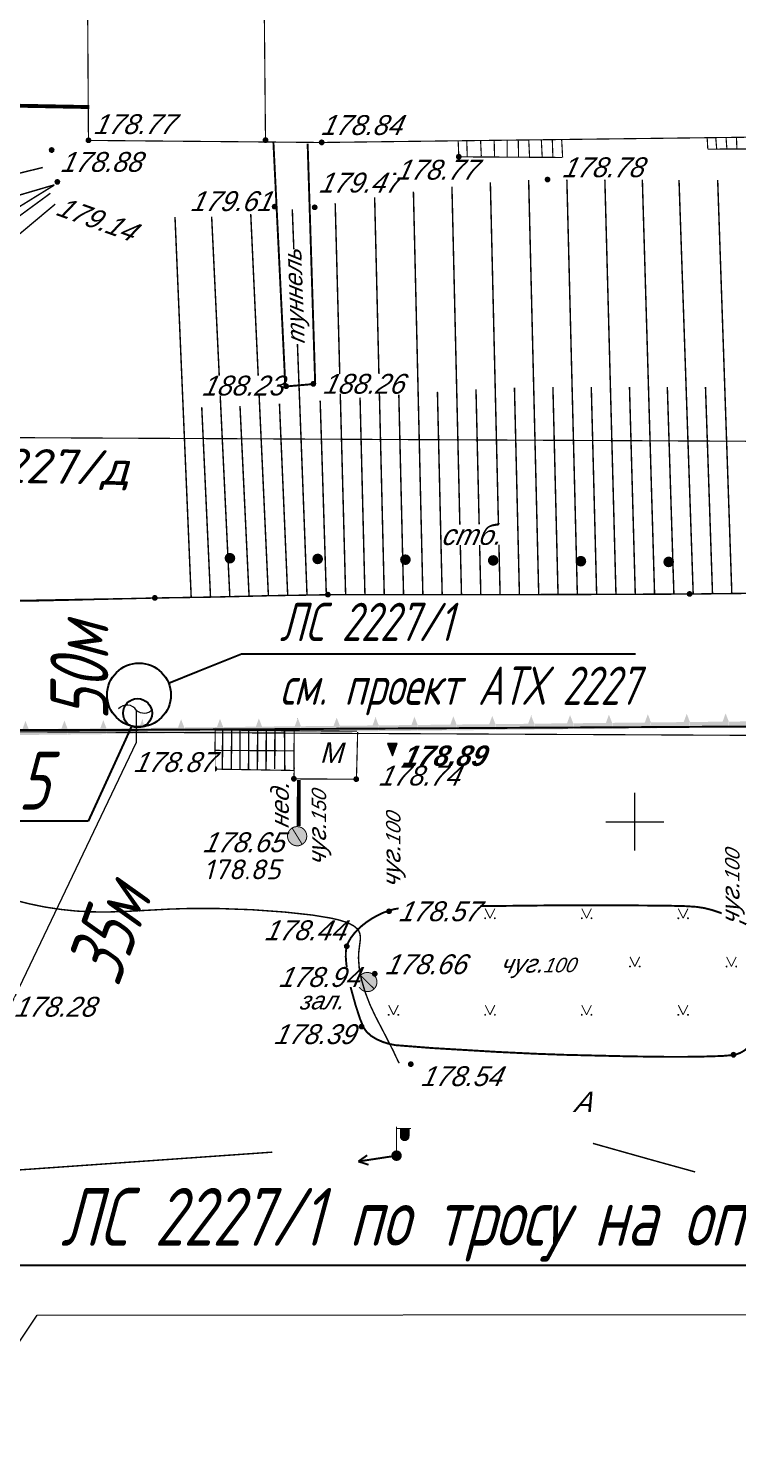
# Model space of a CAD drawing. Header units: millimetres. Extents: x -338 to 6826, y -8218 to 3153.
# Drawn here: x 138.9 to 276.4, y -7735.8 to -7464.2 of the extents above; entities that cross this region are included whole.
import ezdxf
from ezdxf import colors
from ezdxf.entities.mleader import LeaderData, LeaderLine
from ezdxf.math import Vec2, Vec3

# ---------------------------------------------------------------- set-up
doc = ezdxf.new("R2010")
doc.units = ezdxf.units.MM
for name, pattern in [('Cплошная', [0]), ('Cплошная_0.50', [0]), ('Штриховая 1.5-1.5_0.50', [1.5, 0.75, -0.75]), ('Штриховая 1.5-1_0.50', [1.25, 0.75, -0.5]), ('Штриховая 2_0.50', [2, 1, -1])]:
    doc.linetypes.add(name, pattern=pattern)
for name, color, linetype, lineweight in [('КаБель силовой (Вновь)', 1, 'Continuous', 60), ('Линия выноска', 137, 'Continuous', 25), ('Оси', 130, 'Continuous', 13), ('Рамка тонкая', 5, 'Continuous', 25), ('Строительный', 251, 'Continuous', 13), ('Строительный @ 1', 251, 'Continuous', 13)]:
    doc.layers.add(name, color=color, linetype=linetype, lineweight=lineweight)
doc.layers.add('ТЕКСТ', color=2, linetype='Continuous')
doc.styles.add('Simplex', font='simplex.shx', dxfattribs={"width": 0.7, "oblique": 15})
doc.styles.get("Standard").update_dxf_attribs({"font": 'simplex.shx', "oblique": 15})
doc.styles.add('БСАМ курсив малоконтрасный (Бм-431)', font='')
doc.styles.get('БСАМ курсив малоконтрасный (Бм-431)').set_extended_font_data('Bm431', italic=True)
doc.linetypes.add('Канализ', pattern='A,5,-1,["К",БСАМ курсив малоконтрасный (Бм-431),S=2,R=0,X=-1,Y=-1],-1,10,-2,10,-2,5', length=36)
doc.linetypes.add('КОНТУР', pattern='A,0,-0.5,[133,ltypeshp.shx,S=0.05,R=0,X=-0.5,Y=0],-0.5', length=1)

# ---------------------------------------------------------------- blocks, each defined once
blk = doc.blocks.new('2014 - 416 газон')
at = {"color": 7, "linetype": 'Continuous', "lineweight": 0, "const_width": 0.1, "flags": 128}
for points in [[(-0.5, 0.05), (-0.456699, 0.025), (-0.456699, -0.025), (-0.5, -0.05), (-0.543301, -0.025), (-0.543301, 0.025), (-0.5, 0.05)], [(0.5, 0.05), (0.543301, 0.025), (0.543301, -0.025), (0.5, -0.05), (0.456699, -0.025), (0.456699, 0.025), (0.5, 0.05)]]:
    blk.add_lwpolyline(points, close=True, dxfattribs=at)
for points in [[(-0.5, 1), (0, 0)], [(0, 0), (0.5, 1)]]:
    blk.add_lwpolyline(points, dxfattribs=at)
blk = doc.blocks.new('4031 - 114.4 ЛЭП низкого напряжения_MIRROR')
at = {"color": 7, "linetype": 'Continuous', "lineweight": 0, "const_width": 0.2, "flags": 128}
for points in [[(-4, 0), (-3, 0.5)], [(-3, -0.5), (-4, 0)], [(-0.5, 0), (-4, 0)]]:
    blk.add_lwpolyline(points, dxfattribs=at)
blk = doc.blocks.new('26 - 108.1.1 опоры  жб d-1.0')
at = {"true_color": 0xffffff}
blk.add_hatch(color=7, dxfattribs=at).paths.add_polyline_path([(-0.00002, 0.5), (-0.25, 0.43302), (-0.43302, 0.25002), (-0.5, 0.00002), (-0.43302, -0.24998), (-0.25002, -0.433), (-0.00002, -0.5), (0.24998, -0.433), (0.433, -0.25), (0.5, 0), (0.433, 0.25), (0.25, 0.43302)])
at = {"color": 7, "linetype": 'Continuous', "lineweight": 0, "const_width": 0.1, "flags": 128}
for points in [[(0, 0.5), (0.191342, 0.46194), (0.353553, 0.353553), (0.46194, 0.191342), (0.5, 0), (0.46194, -0.191342), (0.353553, -0.353553), (0.191342, -0.46194), (0, -0.5), (-0.191342, -0.46194), (-0.353553, -0.353553), (-0.46194, -0.191342), (-0.5, 0), (-0.46194, 0.191342), (-0.353553, 0.353553), (-0.191342, 0.46194), (0, 0.5)], [(0, 0.05), (0.043301, 0.025), (0.043301, -0.025), (0, -0.05), (-0.043301, -0.025), (-0.043301, 0.025), (0, 0.05)]]:
    blk.add_lwpolyline(points, close=True, dxfattribs=at)
at = {"color": 7, "linetype": 'Continuous', "lineweight": 0, "true_color": 0xffffff, "const_width": 0.02, "flags": 128}
blk.add_lwpolyline([(0, 0.5), (-0.25, 0.433013), (-0.433013, 0.25), (-0.5, 0), (-0.433013, -0.25), (-0.25, -0.433013), (0, -0.5), (0.25, -0.433013), (0.433013, -0.25), (0.5, 0), (0.433013, 0.25), (0.25, 0.433013), (0, 0.5)], close=True, dxfattribs=at)
blk = doc.blocks.new('33 - 110.1.1 фонарь на жб столб')
at = {"true_color": 0xffffff}
for points in [[(1.3, 2.8), (0.4, 2.8), (0.4, 2), (0.46028, 1.775), (0.625, 1.6103), (0.85, 1.55), (1.075, 1.6103), (1.2397, 1.775), (1.3, 2)], [(0, 0.5), (-0.25, 0.43302), (-0.43302, 0.25002), (-0.5, 0.00002), (-0.43302, -0.24998), (-0.25, -0.433), (-0.00002, -0.5), (0.24998, -0.433), (0.433, -0.25), (0.5, 0), (0.433, 0.25), (0.25, 0.43302)]]:
    blk.add_hatch(color=7, dxfattribs=at).paths.add_polyline_path(points)
at = {"color": 7, "linetype": 'Continuous', "lineweight": 0, "const_width": 0.1, "flags": 128}
for points in [[(0, 0.5), (0, 3)], [(0, 2.8), (1.5, 2.8)], [(0.4, 2.8), (0.4, 2)], [(1.3, 2), (1.265746, 1.827792), (1.168198, 1.681802), (1.022208, 1.584254), (0.85, 1.55), (0.677792, 1.584254), (0.531802, 1.681802), (0.434254, 1.827792), (0.4, 2)], [(1.3, 2.8), (1.3, 2)]]:
    blk.add_lwpolyline(points, dxfattribs=at)
at = {"color": 7, "linetype": 'Continuous', "lineweight": 0, "true_color": 0xffffff, "const_width": 0.02, "flags": 128}
for points in [[(1.3, 2.8), (0.4, 2.8), (0.4, 2), (0.460289, 1.775), (0.625, 1.610289), (0.85, 1.55), (1.075, 1.610289), (1.239711, 1.775), (1.3, 2), (1.3, 2.8)], [(0, 0.5), (-0.25, 0.433013), (-0.433013, 0.25), (-0.5, 0), (-0.433013, -0.25), (-0.25, -0.433013), (0, -0.5), (0.25, -0.433013), (0.433013, -0.25), (0.5, 0), (0.433013, 0.25), (0.25, 0.433013), (0, 0.5)]]:
    blk.add_lwpolyline(points, close=True, dxfattribs=at)
at = {"color": 7, "linetype": 'Continuous', "lineweight": 0, "const_width": 0.1, "flags": 128}
for points in [[(0, 0.5), (0.191342, 0.46194), (0.353553, 0.353553), (0.46194, 0.191342), (0.5, 0), (0.46194, -0.191342), (0.353553, -0.353553), (0.191342, -0.46194), (0, -0.5), (-0.191342, -0.46194), (-0.353553, -0.353553), (-0.46194, -0.191342), (-0.5, 0), (-0.46194, 0.191342), (-0.353553, 0.353553), (-0.191342, 0.46194), (0, 0.5)], [(0.086189, -0.05071), (0.096802, 0.025087), (0.05071, 0.086189), (-0.025087, 0.096802), (-0.086189, 0.05071), (-0.096802, -0.025087), (-0.05071, -0.086189), (0.025087, -0.096802), (0.086189, -0.05071)]]:
    blk.add_lwpolyline(points, close=True, dxfattribs=at)
blk = doc.blocks.new('48 - 117.1 колодц.смотр.без раздел.по назначен d-2.0')
at = {"true_color": 0xffffff}
blk.add_hatch(color=7, dxfattribs=at).paths.add_polyline_path([(-0.00002, 1), (-0.3827, 0.92388), (-0.70712, 0.70712), (-0.92388, 0.3827), (-1, 0), (-0.92388, -0.38268), (-0.70712, -0.7071), (-0.3827, -0.92386), (0, -0.99998), (0.38268, -0.92386), (0.7071, -0.7071), (0.92386, -0.38268), (0.99998, 0.00002), (0.92386, 0.3827), (0.7071, 0.70712), (0.38268, 0.92388)])
at = {"color": 7, "linetype": 'Continuous', "lineweight": 0, "const_width": 0.1, "flags": 128}
blk.add_lwpolyline([(0, 1), (0.269797, 0.962917), (0.519584, 0.854419), (0.730836, 0.682553), (0.887885, 0.460065), (0.979084, 0.203456), (0.997669, -0.068242), (0.942261, -0.33488), (0.81697, -0.57668), (0.631088, -0.775711), (0.398401, -0.917211), (0.136167, -0.990686), (-0.136167, -0.990686), (-0.398401, -0.917211), (-0.631088, -0.775711), (-0.81697, -0.57668), (-0.942261, -0.33488), (-0.997669, -0.068242), (-0.979084, 0.203456), (-0.887885, 0.460065), (-0.730836, 0.682553), (-0.519584, 0.854419), (-0.269797, 0.962917), (0, 1)], close=True, dxfattribs=at)
at = {"color": 7, "linetype": 'Continuous', "lineweight": 0, "true_color": 0xffffff, "const_width": 0.02, "flags": 128}
blk.add_lwpolyline([(0, 1), (-0.382683, 0.92388), (-0.707107, 0.707107), (-0.92388, 0.382683), (-1, 0), (-0.92388, -0.382683), (-0.707107, -0.707107), (-0.382683, -0.92388), (0, -1), (0.382683, -0.92388), (0.707107, -0.707107), (0.92388, -0.382683), (1, 0), (0.92388, 0.382683), (0.707107, 0.707107), (0.382683, 0.92388), (0, 1)], close=True, dxfattribs=at)
at = {"color": 7, "linetype": 'Continuous', "lineweight": 0, "const_width": 0.1, "flags": 128}
blk.add_lwpolyline([(-0.71, 0.71), (0.71, -0.71)], dxfattribs=at)
blk = doc.blocks.new('118 - 330 отм высот')
blk.add_hatch(color=7).paths.add_polyline_path([(0.098, 0.12), (0.002, 0.155), (-0.095, 0.121), (-0.146, 0.032), (-0.129, -0.069), (-0.05, -0.135), (0.052, -0.136), (0.131, -0.07), (0.149, 0.031)])
at = {"color": 7, "linetype": 'Continuous', "lineweight": 0, "const_width": 0.01, "flags": 128}
blk.add_lwpolyline([(0.098, 0.12), (0.002, 0.155), (-0.095, 0.121), (-0.146, 0.032), (-0.129, -0.069), (-0.05, -0.135), (0.052, -0.136), (0.131, -0.07), (0.149, 0.031), (0.098, 0.12)], close=True, dxfattribs=at)
blk = doc.blocks.new('Крест')
at = {"color": 0, "linetype": 'Continuous', "lineweight": 0, "flags": 128}
for points in [[(0, -1), (0, 1)], [(-1, 0), (1, 0)]]:
    blk.add_lwpolyline(points, dxfattribs=at)
blk = doc.blocks.new('Отметка рельса')
at = {"linetype": 'Continuous', "lineweight": -2}
blk.add_hatch(color=0, dxfattribs=at).paths.add_polyline_path([(-0.65, 0.251), (-0.65, -0.249), (0, 0.001)])
at = {"color": 0, "linetype": 'Continuous', "lineweight": -2, "flags": 128}
blk.add_lwpolyline([(-0.65, 0.251), (-0.65, -0.249), (0, 0.001), (-0.65, 0.251)], dxfattribs=at)
blk = doc.blocks.new('_DotBlank')
at = {"color": 0, "linetype": 'ByBlock', "lineweight": -2}
blk.add_line((-0.5, 0), (-1, 0), dxfattribs=at)
blk.add_circle((0, 0), 0.5, dxfattribs=at)
blk = doc.blocks.new('_Oblique')
at = {"color": 0, "linetype": 'ByBlock', "lineweight": -2}
blk.add_line((-0.5, -0.5), (0.5, 0.5), dxfattribs=at)

msp = doc.modelspace()

# ---------------------------------------------------------------- hatches: boundary and pattern name
at = {"layer": 'Строительный', "lineweight": 20}
for points in [[(133.92, -7600.09), (133.93, -7600.65), (133.36, -7600.65), (133.38, -7603.06), (134.5, -7603.05), (134.49, -7601.2), (139.01, -7601.15), (138.99, -7600.07), (139.03, -7600.07), (139.05, -7600.07), (139.03, -7600.02), (138.96, -7599.86), (138.71, -7599.29), (139.03, -7600.02), (138.45, -7598.53), (138.42, -7598.43), (138.38, -7598.53), (137.9, -7599.84), (137.84, -7600.03), (137.83, -7600.04)], [(146.53, -7599.99), (146.56, -7599.99), (146.58, -7599.99), (146.56, -7599.94), (146.53, -7599.95), (146.56, -7599.94), (145.99, -7598.45), (145.95, -7598.35), (145.91, -7598.45), (145.95, -7598.46), (145.91, -7598.45), (145.44, -7599.76), (145.37, -7599.95), (145.37, -7599.96), (139.05, -7600.03), (139.06, -7601.15), (146.54, -7601.07)], [(154.06, -7599.91), (154.1, -7599.91), (154.12, -7599.91), (154.1, -7599.86), (153.52, -7598.37), (153.48, -7598.27), (153.45, -7598.37), (152.97, -7599.68), (152.9, -7599.87), (152.9, -7599.88), (146.58, -7599.95), (146.59, -7601.07), (154.07, -7600.99)], [(161.59, -7599.82), (161.63, -7599.82), (161.65, -7599.82), (161.63, -7599.77), (161.05, -7598.28), (161.02, -7598.3), (160.98, -7598.28), (160.51, -7599.6), (160.44, -7599.79), (160.47, -7599.8), (160.44, -7599.79), (160.43, -7599.8), (154.11, -7599.87), (154.13, -7600.99), (161.61, -7600.91)], [(160.98, -7598.28), (161.02, -7598.3), (161.05, -7598.28), (161.02, -7598.19)], [(169.13, -7599.74), (169.16, -7599.74), (169.18, -7599.74), (169.16, -7599.69), (169.13, -7599.71), (169.16, -7599.69), (168.59, -7598.2), (168.55, -7598.11), (168.52, -7598.2), (168.04, -7599.52), (167.97, -7599.71), (167.97, -7599.72), (161.65, -7599.79), (161.66, -7600.91), (169.14, -7600.83)], [(176.66, -7599.66), (176.7, -7599.66), (176.72, -7599.66), (176.7, -7599.61), (176.62, -7599.45), (176.37, -7598.88), (176.7, -7599.61), (176.12, -7598.12), (176.08, -7598.13), (176.05, -7598.12), (175.57, -7599.44), (175.5, -7599.62), (175.5, -7599.64), (169.18, -7599.71), (169.19, -7600.83), (176.67, -7600.75)], [(176.05, -7598.12), (176.08, -7598.13), (176.12, -7598.12), (176.08, -7598.03)], [(184.2, -7599.58), (184.23, -7599.58), (184.25, -7599.58), (184.23, -7599.53), (184.19, -7599.54), (184.23, -7599.53), (183.65, -7598.04), (183.62, -7597.95), (183.58, -7598.04), (183.11, -7599.35), (183.04, -7599.54), (183.07, -7599.56), (183.04, -7599.54), (183.03, -7599.56), (176.72, -7599.62), (176.73, -7600.75), (184.21, -7600.66)], [(191.73, -7599.5), (191.76, -7599.5), (191.78, -7599.5), (191.76, -7599.45), (191.73, -7599.46), (191.76, -7599.45), (191.19, -7597.96), (191.15, -7597.97), (191.12, -7597.96), (190.64, -7599.27), (190.57, -7599.46), (190.57, -7599.47), (184.25, -7599.54), (184.26, -7600.66), (191.74, -7600.58)], [(191.12, -7597.96), (191.15, -7597.97), (191.19, -7597.96), (191.15, -7597.87)], [(199.26, -7599.42), (199.3, -7599.42), (199.32, -7599.42), (199.3, -7599.37), (199.26, -7599.38), (199.3, -7599.37), (198.72, -7597.88), (198.68, -7597.89), (198.72, -7597.88), (198.68, -7597.78), (198.65, -7597.88), (198.17, -7599.19), (198.1, -7599.38), (198.14, -7599.39), (198.1, -7599.38), (198.1, -7599.39), (191.78, -7599.46), (191.79, -7600.58), (199.27, -7600.5)], [(206.8, -7599.34), (206.83, -7599.34), (206.85, -7599.34), (206.83, -7599.29), (206.25, -7597.8), (206.22, -7597.81), (206.18, -7597.8), (205.71, -7599.11), (205.64, -7599.3), (205.67, -7599.31), (205.64, -7599.3), (205.63, -7599.31), (199.32, -7599.38), (199.33, -7600.5), (206.81, -7600.42)], [(206.18, -7597.8), (206.22, -7597.81), (206.25, -7597.8), (206.22, -7597.7)], [(214.33, -7599.25), (214.36, -7599.25), (214.38, -7599.25), (214.36, -7599.2), (214.33, -7599.22), (214.36, -7599.2), (214.29, -7599.04), (214.04, -7598.47), (214.36, -7599.2), (213.79, -7597.71), (213.75, -7597.62), (213.72, -7597.71), (213.24, -7599.03), (213.17, -7599.22), (213.21, -7599.23), (213.17, -7599.22), (213.17, -7599.23), (206.85, -7599.3), (206.86, -7600.42), (214.34, -7600.34)], [(221.86, -7599.17), (221.9, -7599.17), (221.92, -7599.17), (221.9, -7599.12), (221.83, -7598.96), (221.57, -7598.39), (221.9, -7599.12), (221.32, -7597.63), (221.29, -7597.65), (221.25, -7597.63), (220.77, -7598.95), (220.71, -7599.14), (220.7, -7599.15), (214.38, -7599.22), (214.4, -7600.34), (221.87, -7600.26)], [(221.25, -7597.63), (221.29, -7597.65), (221.32, -7597.63), (221.28, -7597.54)], [(229.4, -7599.09), (229.43, -7599.09), (229.45, -7599.09), (229.43, -7599.04), (229.4, -7599.05), (229.43, -7599.04), (228.85, -7597.55), (228.82, -7597.46), (228.78, -7597.55), (228.82, -7597.56), (228.78, -7597.55), (228.31, -7598.87), (228.24, -7599.05), (228.27, -7599.07), (228.24, -7599.05), (228.23, -7599.07), (221.92, -7599.14), (221.93, -7600.26), (229.41, -7600.18)], [(236.93, -7599.01), (236.97, -7599.01), (236.98, -7599.01), (236.96, -7598.96), (236.93, -7598.97), (236.96, -7598.96), (236.39, -7597.47), (236.35, -7597.48), (236.32, -7597.47), (235.84, -7598.79), (235.77, -7598.97), (235.77, -7598.99), (229.45, -7599.05), (229.46, -7600.18), (236.94, -7600.1)], [(236.32, -7597.47), (236.35, -7597.48), (236.39, -7597.47), (236.35, -7597.38)], [(244.46, -7598.93), (244.5, -7598.93), (244.52, -7598.93), (244.5, -7598.88), (244.46, -7598.89), (244.5, -7598.88), (243.92, -7597.39), (243.89, -7597.4), (243.92, -7597.39), (243.88, -7597.3), (243.85, -7597.39), (243.37, -7598.7), (243.31, -7598.89), (243.34, -7598.9), (243.31, -7598.89), (243.3, -7598.9), (236.98, -7598.97), (237, -7600.09), (244.48, -7600.01)], [(252, -7598.85), (252.03, -7598.85), (252.05, -7598.85), (252.03, -7598.8), (251.45, -7597.31), (251.42, -7597.21), (251.38, -7597.31), (250.91, -7598.62), (250.84, -7598.81), (250.83, -7598.82), (244.52, -7598.89), (244.53, -7600.01), (252.01, -7599.93)], [(259.53, -7598.77), (259.57, -7598.77), (259.58, -7598.77), (259.57, -7598.72), (259.53, -7598.73), (259.57, -7598.72), (259.49, -7598.55), (259.24, -7597.98), (259.57, -7598.72), (258.99, -7597.23), (258.95, -7597.13), (258.92, -7597.23), (258.95, -7597.24), (258.92, -7597.23), (258.44, -7598.54), (258.37, -7598.73), (258.41, -7598.74), (258.37, -7598.73), (258.37, -7598.74), (252.05, -7598.81), (252.06, -7599.93), (259.54, -7599.85)], [(267.06, -7598.69), (267.1, -7598.68), (267.12, -7598.68), (267.1, -7598.63), (266.52, -7597.14), (266.49, -7597.05), (266.45, -7597.15), (265.97, -7598.46), (265.91, -7598.65), (265.9, -7598.66), (259.58, -7598.73), (259.6, -7599.85), (267.08, -7599.77)], [(274.6, -7598.6), (274.63, -7598.6), (274.65, -7598.6), (274.63, -7598.55), (274.6, -7598.57), (274.63, -7598.55), (274.05, -7597.06), (274.02, -7597.08), (274.05, -7597.06), (274.02, -7596.97), (273.98, -7597.06), (273.51, -7598.38), (273.44, -7598.57), (273.48, -7598.58), (273.44, -7598.57), (273.44, -7598.58), (267.12, -7598.65), (267.13, -7599.77), (274.61, -7599.69)], [(282.13, -7598.52), (282.17, -7598.52), (282.19, -7598.52), (282.17, -7598.47), (281.59, -7596.98), (281.55, -7596.89), (281.52, -7596.98), (281.04, -7598.3), (280.97, -7598.48), (280.97, -7598.5), (274.65, -7598.57), (274.66, -7599.69), (282.14, -7599.61)]]:
    msp.add_hatch(color=7, dxfattribs=at).paths.add_polyline_path(points)

# ---------------------------------------------------------------- linework, layer by layer
at = {"layer": 'КаБель силовой (Вновь)', "lineweight": 20}
msp.add_line((159.85, -7596.32), (159.83, -7602.62), dxfattribs=at)
at = {"layer": 'Оси'}
for centre, radius, start, end in [((158.06, -7597.51), 2.14, 31.6158, 139.4239), ((161.35, -7594.71), 2.21, 228.1222, 317.9988)]:
    msp.add_arc(centre, radius, start, end, dxfattribs=at)
at = {"layer": 'Рамка тонкая', "lineweight": 20}
for p, q in [((140.65, -7713.53), (349.78, -7713.34)), ((134.25, -7723.21), (140.7, -7713.53))]:
    msp.add_line(p, q, dxfattribs=at)
at = {"layer": 'Строительный', "color": 7, "linetype": 'Cплошная_0.50', "lineweight": 20, "flags": 128}
for points, const_width in [([(55.46, -7449.39), (55.47, -7449.56), (55.52, -7450.22), (56.79, -7466.61), (57.6, -7475.82), (58.4, -7483.65), (59.38, -7491.66), (60.4, -7498.17), (61.69, -7505.07), (62.89, -7510.83), (64.49, -7517.45), (65.32, -7520.48), (66.19, -7523.33), (67.25, -7526.48), (68.37, -7529.44), (69.54, -7532.21), (70.77, -7534.8), (72.15, -7537.39), (73.73, -7540.08), (75.51, -7542.87), (77.47, -7545.71), (79.38, -7548.32), (81.39, -7550.91), (83.47, -7553.45), (85.59, -7555.89), (87.62, -7558.1), (89.61, -7560.13), (91.51, -7561.94), (93.29, -7563.5), (95.03, -7564.87), (96.89, -7566.18), (98.85, -7567.43), (100.92, -7568.61), (103, -7569.68), (105.14, -7570.67), (107.35, -7571.57), (109.59, -7572.38), (111.84, -7573.1), (114.09, -7573.71), (116.35, -7574.22), (118.58, -7574.63), (120.9, -7574.9), (123.85, -7575.11), (127.43, -7575.23), (131.7, -7575.28), (129.56, -7575.25), (157.74, -7574.76), (152.02, -7574.9), (163.46, -7574.63), (174.63, -7574.45), (180.1, -7574.32), (185.81, -7574.18), (196.98, -7574), (215.96, -7573.97), (220.56, -7573.97), (243.04, -7573.96), (267.03, -7573.86), (272.16, -7573.8), (285.72, -7573.65), (304.42, -7573.31), (314.11, -7573.01), (323.1, -7572.64), (344.7, -7571.53), (357.11, -7570.77), (367.57, -7570.03), (377.68, -7569.13), (381.6, -7568.69), (384.75, -7568.25), (390.82, -7567.16), (396.91, -7565.77), (402.98, -7564.09), (408.86, -7562.16), (411.77, -7561.09), (414.59, -7559.96), (417.31, -7558.78), (419.92, -7557.56), (422.56, -7556.23), (425.23, -7554.79), (427.92, -7553.26), (430.59, -7551.64), (433.28, -7549.91), (435.88, -7548.15), (438.36, -7546.36), (440.69, -7544.57), (443, -7542.67), (445.1, -7540.81), (446.96, -7538.99), (448.58, -7537.24), (450.01, -7535.48), (451.38, -7533.55), (452.69, -7531.45), (453.94, -7529.17), (454.95, -7527.11), (455.94, -7524.9), (456.91, -7522.52), (457.88, -7519.94), (459.29, -7515.77), (460.96, -7510.42), (462.43, -7505.11), (464.02, -7498.52), (465.59, -7491.19), (467.06, -7483.54), (468.41, -7475.69), (469.46, -7468.47), (470.36, -7460.49), (471.39, -7449.32), (473.27, -7425.45), (474.09, -7414.27), (474.78, -7404.89), (475.29, -7398.71), (476.14, -7389.67), (476.38, -7387.05), (477.32, -7376.68), (477.86, -7369.19), (478.07, -7364.98), (478.14, -7361.44), (478.07, -7358.52), (477.87, -7356.2), (477.5, -7354.03), (476.96, -7351.81), (476.25, -7349.54), (475.38, -7347.25), (474.43, -7345.11), (473.35, -7342.97), (472.15, -7340.84), (470.83, -7338.73), (469.5, -7336.79), (468.08, -7334.89), (466.59, -7333.07), (465.05, -7331.34), (463.51, -7329.79), (461.81, -7328.25), (459.93, -7326.73), (457.88, -7325.22), (455.94, -7323.91), (453.86, -7322.6), (451.64, -7321.31), (449.3, -7320.03), (445, -7317.88), (440.29, -7315.75), (434.62, -7313.4), (428.51, -7311.05), (420.62, -7308.27), (413.15, -7305.91), (408.86, -7304.7), (404.82, -7303.68), (401.04, -7302.86), (397.53, -7302.23), (393.89, -7301.73), (389.68, -7301.28), (384.89, -7300.89), (379.47, -7300.55), (369.63, -7300.1), (357.31, -7299.73), (346.85, -7299.49), (335.15, -7299.21), (323.83, -7298.96), (309.86, -7298.74), (279.54, -7298.43), (250.11, -7298.31), (221.29, -7298.34), (192.48, -7298.55), (179.36, -7298.76), (169.05, -7299.02), (162.18, -7299.24), (149.09, -7299.68), (138.17, -7300.17), (129.15, -7300.77), (124.23, -7301.21), (119.79, -7301.7), (115.83, -7302.26), (112.31, -7302.87), (110.63, -7303.2), (103.03, -7304.74), (97.41, -7306.01), (93.24, -7307.1), (89.46, -7308.23), (86.01, -7309.43), (82.85, -7310.71), (79.34, -7312.39), (77.73, -7313.29), (76.21, -7314.22), (74.78, -7315.19), (73.45, -7316.2), (72.2, -7317.25), (71.03, -7318.34), (68.69, -7320.88), (66.36, -7323.84), (64.06, -7327.2), (61.82, -7330.9), (59.75, -7334.77), (57.81, -7338.83), (56.03, -7343.04), (54.44, -7347.31), (53.02, -7351.73), (51.86, -7356.08), (50.97, -7360.3), (50.36, -7364.33), (50.18, -7366.33), (50.05, -7368.67), (49.98, -7374.39), (50.15, -7381.5), (50.56, -7390.04), (51.59, -7404.99), (53.18, -7423.85), (54.12, -7434.24), (55.45, -7449.32)], 0.281), ([(184.9, -7485.97), (184.24, -7415.02)], 0.224), ([(270.57, -7487.7), (270.44, -7485.41)], 0.224), ([(286.6, -7485.23), (286.82, -7487.61), (270.52, -7487.7)], 0.224), ([(272.1, -7485.38), (272.29, -7487.68)], 0.224), ([(274.1, -7485.43), (274.26, -7487.6)], 0.224), ([(276.12, -7485.42), (276.2, -7487.64)], 0.224), ([(222.34, -7489.19), (222.22, -7486.11)], 0.224), ([(223.88, -7486.08), (223.98, -7489.21)], 0.224), ([(226.56, -7486.05), (226.7, -7489.06)], 0.224), ([(229.19, -7486), (229.26, -7489.06)], 0.224), ([(231.7, -7485.99), (231.71, -7489.28)], 0.224), ([(233.85, -7485.89), (233.92, -7489.2)], 0.224), ([(235.88, -7485.82), (236.05, -7489.22)], 0.224), ([(238.32, -7485.8), (238.49, -7489.19)], 0.224), ([(240.45, -7485.81), (240.56, -7489.19)], 0.224), ([(242.45, -7489.28), (242.26, -7485.76)], 0.224), ([(222.33, -7489.19), (242.53, -7489.31)], 0.224), ([(330.63, -7572.27), (323.1, -7572.64), (314.11, -7573.01), (304.42, -7573.31), (285.72, -7573.65), (272.16, -7573.8), (267.03, -7573.86), (243.04, -7573.96), (220.56, -7573.97), (215.96, -7573.97), (196.98, -7574), (185.81, -7574.18), (180.1, -7574.32), (174.63, -7574.45), (163.46, -7574.63), (152.02, -7574.9), (148.84, -7574.99), (139.08, -7575.21), (131.7, -7575.28), (131.29, -7575.27)], 0.281), ([(202.65, -7600.43), (175.17, -7600.2), (175.05, -7607.77)], 0.224), ([(176.61, -7600.17), (176.54, -7607.74)], 0.28), ([(178.37, -7600.18), (178.26, -7607.82)], 0.28), ([(179.98, -7600.21), (179.94, -7607.81)], 0.28), ([(181.66, -7600.24), (181.61, -7607.88)], 0.28), ([(183.38, -7600.2), (183.33, -7607.87)], 0.28), ([(185.05, -7600.26), (185.01, -7607.9)], 0.28), ([(186.73, -7600.29), (186.68, -7607.76)], 0.28), ([(188.58, -7600.29), (188.64, -7607.86)], 0.28), ([(190.45, -7600.45), (190.4, -7608.08)], 0.224), ([(202.52, -7609.48), (202.75, -7600.59)], 0.224), ([(190.39, -7604.23), (175.06, -7604.14)], 0.224), ([(190.39, -7609.66), (190.48, -7607.42)], 0.224), ([(174.9, -7607.77), (190.34, -7608.03)], 0.224), ([(202.47, -7609.73), (190.39, -7609.66)], 0.224)]:
    msp.add_lwpolyline(points, dxfattribs=dict(at, const_width=const_width))
at = {"layer": 'Строительный', "color": 7, "linetype": 'Cплошная_0.50', "lineweight": 20, "const_width": 0.224, "flags": 128}
msp.add_lwpolyline([(150.61, -7486.01), (195.78, -7486.41), (316.14, -7484.92), (380.46, -7483.71), (380.63, -7460.37), (379.56, -7414.31), (349.85, -7414.4), (150.17, -7415.29), (150.61, -7486.01)], close=True, dxfattribs=at)
at = {"layer": 'Строительный', "color": 7, "linetype": 'Штриховая 2_0.50', "lineweight": 20, "ltscale": 2, "const_width": 0.374, "flags": 128}
for points in [[(194.01, -7533.21), (188.75, -7533.67), (186.43, -7486.3)], [(194.52, -7533.02), (193.06, -7486.63)]]:
    msp.add_lwpolyline(points, dxfattribs=at)
at = {"layer": 'Строительный', "color": 7, "linetype": 'Cплошная', "lineweight": 20, "const_width": 0.281, "flags": 128}
for points in [[(62.84, -7510.59), (141.77, -7491.25)], [(237.82, -7573.97), (235.87, -7493.67)], [(245.3, -7573.96), (243.27, -7493.6)], [(252.78, -7573.94), (250.63, -7493.61)], [(260.26, -7573.91), (257.89, -7493.64)], [(267.74, -7573.85), (264.99, -7493.67)], [(275.22, -7573.77), (272.48, -7493.7)], [(64.6, -7517.86), (143.99, -7494.62)], [(72.87, -7538.65), (144, -7494.66)], [(76.92, -7544.93), (143.24, -7496.24)], [(215.38, -7573.97), (213.55, -7495.94)], [(222.86, -7573.97), (221.01, -7494.94)], [(230.34, -7573.97), (228.45, -7494.14)], [(81.4, -7550.92), (144.18, -7498.34)], [(200.42, -7573.98), (198.4, -7498.2)], [(207.9, -7573.97), (206.04, -7497.06)], [(170.51, -7574.53), (167.37, -7500.83)], [(177.99, -7574.37), (174.47, -7500.78)], [(185.46, -7574.19), (182.04, -7500.26)], [(192.94, -7574.04), (190.09, -7499.36)], [(226.6, -7573.97), (225.67, -7534.24)], [(234.08, -7573.97), (233.12, -7533.91)], [(241.56, -7573.97), (240.57, -7533.78)], [(249.04, -7573.95), (248, -7533.78)], [(256.52, -7573.93), (255.4, -7533.78)], [(264, -7573.88), (262.73, -7533.77)], [(271.48, -7573.81), (270.12, -7533.75)], [(189.2, -7574.11), (187.6, -7536.98)], [(196.68, -7574), (195.49, -7536.4)], [(204.16, -7573.97), (203.21, -7535.8)], [(211.64, -7573.97), (210.72, -7535.23)], [(219.12, -7573.97), (218.2, -7534.7)], [(174.25, -7574.46), (172.55, -7537.67)], [(181.72, -7574.28), (179.96, -7537.43)]]:
    msp.add_lwpolyline(points, dxfattribs=at)
at = {"layer": 'Строительный', "color": 7, "linetype": 'КОНТУР', "lineweight": 20, "ltscale": 2, "const_width": 0.374, "flags": 128}
msp.add_lwpolyline([(330.58, -7599.24), (293.61, -7599.44), (213.45, -7599.88), (156.02, -7600.19), (134.94, -7600.18)], dxfattribs=at)
at = {"layer": 'Строительный', "linetype": 'Канализ', "lineweight": 20, "const_width": 0.748, "flags": 128}
msp.add_lwpolyline([(191.33, -7618.77), (191.35, -7609.89)], dxfattribs=at)
at = {"layer": 'Строительный', "color": 7, "linetype": 'КОНТУР', "lineweight": 20, "ltscale": 2, "const_width": 0.374, "flags": 128}
msp.add_lwpolyline([(203.87, -7657.76), (203.19, -7656.07), (202.37, -7653.57), (201.45, -7650.24), (200.8, -7647.22), (200.56, -7645.57), (200.45, -7644.15), (200.47, -7642.99), (200.63, -7642.1), (200.95, -7641.29), (201.43, -7640.45), (202.06, -7639.62), (202.82, -7638.79), (203.65, -7638.04), (204.57, -7637.33), (205.56, -7636.68), (206.6, -7636.1), (207.68, -7635.59), (208.76, -7635.19), (209.8, -7634.9), (210.8, -7634.73), (215.79, -7634.52), (226.2, -7634.31), (239.23, -7634.17), (251.71, -7634.13), (262.8, -7634.22), (266.33, -7634.31), (268.42, -7634.45), (269.88, -7634.68), (271.47, -7635.08), (273.18, -7635.65), (274.98, -7636.37), (278.16, -7637.91), (281.21, -7639.71), (283.54, -7641.38), (284.39, -7642.12), (284.97, -7642.75), (285.33, -7643.35), (285.56, -7644.06), (285.66, -7644.89), (285.64, -7645.84), (285.34, -7647.62), (284.7, -7649.73), (284.07, -7651.39), (283.22, -7653.4), (282.92, -7654.07), (281.52, -7657.12), (280.35, -7659.23), (279.18, -7660.85), (278.42, -7661.65), (277.64, -7662.28), (276.85, -7662.73), (276.04, -7663.01), (274.94, -7663.19), (273.28, -7663.33), (268.27, -7663.48), (262.63, -7663.49), (255.5, -7663.4), (242.83, -7663.1), (237.09, -7662.89), (230, -7662.55), (217.18, -7661.79), (210.09, -7661.23), (208.87, -7660.99), (207.66, -7660.62), (206.44, -7660.09), (205.4, -7659.46), (204.48, -7658.65), (203.87, -7657.76)], close=True, dxfattribs=at)
at = {"layer": 'Строительный', "color": 34, "linetype": 'Cплошная_0.50', "lineweight": 20, "true_color": 0xa55200, "const_width": 0.281, "elevation": 667.59, "flags": 128}
msp.add_lwpolyline([(248.31, -7680.25), (259.64, -7683.44), (267.35, -7685.57), (268.13, -7685.79)], dxfattribs=at)
at = {"layer": 'Строительный', "color": 7, "linetype": 'Штриховая 1.5-1.5_0.50', "lineweight": 20, "ltscale": 2, "const_width": 0.281, "flags": 128}
msp.add_lwpolyline([(186.2, -7681.95), (-45.99, -7698.26), (-51.12, -7698.5), (-57.2, -7698.99), (-59.81, -7699.31), (-62.2, -7699.68), (-64.75, -7700.21), (-66.99, -7701.55), (-68.68, -7702.7), (-70.52, -7704.08), (-71.6, -7705.77), (-72.44, -7707.15), (-72.52, -7708.45), (-72.58, -7710.02), (-72.58, -7711.56), (-72.38, -7714.17), (-72.24, -7717.53), (-71.89, -7721.13), (-71.72, -7724.56), (-71.04, -7729.01)], dxfattribs=at)

# ---------------------------------------------------------------- block references
at = {"layer": 'Строительный', "color": 7, "lineweight": 20, "zscale": 3.74}
for name, p, xscale, yscale in [('118 - 330 отм высот', (150.61, -7486.01, 668.61), 3.74, 3.74), ('118 - 330 отм высот', (184.9, -7485.97, 668.49), 3.74, 3.74), ('118 - 330 отм высот', (143.47, -7487.89, 669.03), 3.74, 3.74), ('118 - 330 отм высот', (195.78, -7486.41, 668.86), 3.74, 3.74), ('118 - 330 отм высот', (222.33, -7489.19, 668.58), 3.74, 3.74), ('118 - 330 отм высот', (144.58, -7494.06, 669.97), 3.74, 3.74), ('118 - 330 отм высот', (239.52, -7493.6, 668.62), 3.74, 3.74), ('118 - 330 отм высот', (186.66, -7498.86, 671.73), 3.74, 3.74), ('118 - 330 отм высот', (194.42, -7498.99, 671.23), 3.74, 3.74), ('118 - 330 отм высот', (188.9, -7533.64, 703.97), 3.74, 3.74), ('118 - 330 отм высот', (194.16, -7533.17, 704.08), 3.74, 3.74), ('118 - 330 отм высот', (163.46, -7574.63, 723.38), 3.74, 3.74), ('118 - 330 отм высот', (196.98, -7574, 723.36), 3.74, 3.74), ('118 - 330 отм высот', (267.03, -7573.86, 724.06), 3.74, 3.74), ('118 - 330 отм высот', (174.99, -7607.72, 668.99), 3.74, 3.74), ('118 - 330 отм высот', (190.39, -7609.66, 668.56), 3.74, 3.74), ('118 - 330 отм высот', (202.47, -7609.73, 668.49), 3.74, 3.74), ('118 - 330 отм высот', (208.82, -7635.33, 667.84), 3.74, 3.74), ('2014 - 416 газон', (228.39, -7636.65), 1.87, 1.87), ('2014 - 416 газон', (247.09, -7636.65), 1.87, 1.87), ('2014 - 416 газон', (265.79, -7636.65), 1.87, 1.87), ('118 - 330 отм высот', (200.63, -7642.1, 667.37), 3.74, 3.74), ('2014 - 416 газон', (219.04, -7646), 1.87, 1.87), ('2014 - 416 газон', (237.74, -7646), 1.87, 1.87), ('2014 - 416 газон', (256.44, -7646), 1.87, 1.87), ('2014 - 416 газон', (275.14, -7646), 1.87, 1.87), ('118 - 330 отм высот', (206.06, -7647.42, 668.2), 3.74, 3.74), ('2014 - 416 газон', (209.69, -7655.35), 1.87, 1.87), ('2014 - 416 газон', (228.39, -7655.35), 1.87, 1.87), ('2014 - 416 газон', (247.09, -7655.35), 1.87, 1.87), ('2014 - 416 газон', (265.79, -7655.35), 1.87, 1.87), ('118 - 330 отм высот', (203.51, -7657.66, 667.17), 3.74, 3.74), ('118 - 330 отм высот', (213.04, -7664.93, 667.75), 3.74, 3.74), ('118 - 330 отм высот', (275.54, -7663.11, 668.36), 3.74, 3.74)]:
    msp.add_blockref(name, p, dxfattribs=dict(at, xscale=xscale, yscale=yscale))
for name, p, xscale, yscale, rotation in [('26 - 108.1.1 опоры  жб d-1.0', (178.01, -7566.92), 1.870000000000292, 1.870000000000292, 269.5110320000158), ('26 - 108.1.1 опоры  жб d-1.0', (195.01, -7567.06), 1.870000000000292, 1.870000000000292, 269.5110320000158), ('26 - 108.1.1 опоры  жб d-1.0', (212, -7567.21), 1.870000000000292, 1.870000000000292, 269.5110320000158), ('26 - 108.1.1 опоры  жб d-1.0', (229, -7567.35), 1.870000000000292, 1.870000000000292, 269.5110320000158), ('26 - 108.1.1 опоры  жб d-1.0', (245.99, -7567.5), 1.870000000000292, 1.870000000000292, 269.5110320000158), ('26 - 108.1.1 опоры  жб d-1.0', (262.99, -7567.64), 1.870000000000292, 1.870000000000292, 269.5110320000158), ('48 - 117.1 колодц.смотр.без раздел.по назначен d-2.0', (191.03, -7620.76), 1.869999999999405, 1.869999999999405, 346.6283499999836), ('48 - 117.1 колодц.смотр.без раздел.по назначен d-2.0', (204.63, -7649.01), 1.869999999999743, 1.869999999999743, 0.1485780000101356), ('33 - 110.1.1 фонарь на жб столб', (210.28, -7682.63), 1.869999999999743, 1.869999999999743, 0.1485780000101356), ('4031 - 114.4 ЛЭП низкого напряжения_MIRROR', (210.28, -7682.63), 1.869999999999325, 1.869999999999325, 8.626794999996596)]:
    msp.add_blockref(name, p, dxfattribs=dict(at, xscale=xscale, yscale=yscale, rotation=rotation))
at = {"layer": 'Строительный', "color": 136, "lineweight": 20, "true_color": 0x008080, "xscale": 5.61, "yscale": 5.61, "zscale": 3.74}
msp.add_blockref('Крест', (256.44, -7617.95), dxfattribs=at)
at = {"layer": 'Строительный @ 1', "lineweight": 20, "xscale": 3.74, "yscale": 3.74, "zscale": 3.74, "rotation": 269.8428054947148}
msp.add_blockref('Отметка рельса', (209.47, -7605.21), dxfattribs=at)

# ---------------------------------------------------------------- texts
at = {"layer": 'Строительный', "color": 7, "lineweight": 20, "char_height": 3.8474, "attachment_point": 4, "bg_fill": 3, "box_fill_scale": 1, "bg_fill_color": 256}
for s, insert, bg_fill_transparency in [('{\\fD431|c1|b0|i1;\\l\\C0;178.74}', (206.84, -7609.05), 4265717), ('{\\fD431|c1|b0|i1;\\l\\C0;178.28}', (136.25, -7653.82), 4264052), ('{\\fD431|c1|b0|i1;\\l\\C0;178.54}', (215, -7667.26), 4265727)]:
    msp.add_mtext(s, dxfattribs=dict(at, insert=insert, bg_fill_transparency=bg_fill_transparency))
at = {"layer": 'Строительный', "color": 7, "lineweight": 20, "bg_fill": 3, "box_fill_scale": 1, "bg_fill_color": 256, "bg_fill_transparency": 0}
for s, insert, char_height, attachment_point, rotation in [('{\\fBm431|b0|i1|c204|p18;\\C0;чуг.\\H0.81292x;10\\fBm431|b0|i1|c0|p18;0}', (212.04, -7630.73), 3.4505, 7, 89.7787), ('{\\fBm431|c1|b0|i1;\\l\\C0;А}', (244.69, -7670.22), 3.9568, 1, 359.4876)]:
    msp.add_mtext(s, dxfattribs=dict(at, insert=insert, char_height=char_height, attachment_point=attachment_point, rotation=rotation))
at = {"layer": 'ТЕКСТ', "lineweight": 20, "char_height": 11.22, "attachment_point": 1, "style": 'Simplex'}
for s, insert, rotation in [('50м', (143.23, -7598.29), 90), ('35м', (145.84, -7646.28), 69.557)]:
    msp.add_mtext_dynamic_manual_height_columns(s, width=135.8694, gutter_width=12.5, heights=[0], dxfattribs=dict(at, insert=insert, rotation=rotation))

# ---------------------------------------------------------------- next in the draw order: texts
at = {"layer": 'Строительный', "color": 7, "lineweight": 20, "char_height": 3.8474, "attachment_point": 4, "bg_fill": 3, "box_fill_scale": 1, "bg_fill_color": 256}
for s, insert, bg_fill_transparency in [('{\\fD431|c1|b0|i1;\\l\\C0;178.77}', (151.63, -7482.89), 4265452), ('{\\fD431|c1|b0|i1;\\l\\C0;178.84}', (195.65, -7483.06), 4264527), ('{\\fD431|c1|b0|i1;\\l\\C0;178.88}', (145.21, -7490.2), 4265407), ('{\\fD431|c1|b0|i1;\\l\\C0;178.78}', (242.39, -7491.24), 4266017), ('{\\fD431|c1|b0|i1;\\l\\C0;179.47}', (195.25, -7494.21), 4265532), ('{\\fD431|c1|b0|i1;\\l\\C0;179.61}', (170.38, -7497.8), 4264412), ('{\\fD431|c1|b0|i1;\\l\\C0;188.23}', (172.62, -7533.52), 4264417), ('{\\fD431|c1|b0|i1;\\l\\C0;188.26}', (196.03, -7533.17), 4265587), ('{\\fD431|c1|b0|i1;\\l\\C0;178.87}', (159.39, -7606.43), 4264422), ('{\\fD431|c1|b0|i1;\\l\\C0;178.65}', (172.79, -7621.96), 4265602), ('{\\fD431|c1|b0|i1;\\l\\C0;178.57}', (210.69, -7635.33), 4265802), ('{\\fD431|c1|b0|i1;\\l\\C0;178.44}', (184.73, -7639), 4264542), ('{\\fD431|c1|b0|i1;\\l\\C0;178.66}', (208.08, -7645.59), 4264612), ('{\\fD431|c1|b0|i1;\\l\\C0;178.94}', (187.47, -7648.06), 4265797), ('{\\fD431|c1|b0|i1;\\l\\C0;178.39}', (186.53, -7659.13), 4264607)]:
    msp.add_mtext(s, dxfattribs=dict(at, insert=insert, bg_fill_transparency=bg_fill_transparency))
at = {"layer": 'Строительный', "color": 7, "lineweight": 20, "bg_fill": 3, "box_fill_scale": 1, "bg_fill_color": 256}
for s, insert, char_height, attachment_point, rotation, bg_fill_transparency in [('{\\fD431|c1|b0|i1;\\l\\C0;179.14}', (144.8, -7498.63), 3.8474, 4, 340.2777, 4264272), ('{\\fBm431|c1|b0|i1;\\l\\C0;туннель}', (189.15, -7525.5), 3.366, 1, 92.2613, 4267312), ('{\\C1;2227/д}', (128.96, -7545.53), 6.6668, 1, 358.9098, 4267247), ('{\\fBm431|b0|i1|c204|p18;\\C0;стб.}', (218.98, -7560.42), 3.9568, 1, 0.2553, 3997695), ('{\\fP131|b0|i0|c204|p34;\\C0;М}', (195.45, -7602.58), 3.9568, 1, 359.3483, 4267387), ('{\\fBm431|b0|i1|c204|p18;\\C0;чуг.\\H0.81292x;15\\fBm431|b0|i1|c0|p18;0}', (197.64, -7626.43), 3.4505, 7, 89.7787, 0), ('{\\fBm431|b0|i1|c204|p18;\\C0;чуг.\\H0.81292x;10\\fBm431|b0|i1|c0|p18;0}', (277.71, -7637.87), 3.4505, 7, 89.7787, 0), ('{\\fBm431|b0|i1|c204|p18;\\C0;чуг.\\H0.81292x;10\\fBm431|b0|i1|c0|p18;0}', (230.45, -7648.28), 3.4505, 7, 0.5864, 0)]:
    msp.add_mtext(s, dxfattribs=dict(at, insert=insert, char_height=char_height, attachment_point=attachment_point, rotation=rotation, bg_fill_transparency=bg_fill_transparency))
at = {"layer": 'Строительный', "color": 7, "lineweight": 20, "insert": (211.34, -7605.2, -669.05), "char_height": 3.9504, "attachment_point": 4}
msp.add_mtext('{\\fD431|c1|b1|i1;\\l\\C0;178.89}', dxfattribs=at)

# ---------------------------------------------------------------- next in the draw order: leaders
at = {"layer": 'Линия выноска', "lineweight": 20}
ml = msp.add_multileader_mtext('Standard', dxfattribs=at)
ml.set_content('ЛС 2227/1 по тросу на опорах', color=2, style='Simplex')
ml.set_leader_properties()
ml.set_arrow_properties(name='OBLIQUE')
ml.build(insert=Vec2(0, 0))
ml.multileader.update_dxf_attribs({"text_left_attachment_type": 6, "text_right_attachment_type": 6, "dogleg_length": 1, "arrow_head_size": 3.74})
ctx = ml.context
ctx.base_point, ctx.char_height, ctx.arrow_head_size, ctx.landing_gap_size, ctx.plane_origin = Vec3(137.76, -7703.83), 11.22, 3.74, 7.48, Vec3(284.16, -7855.79)
ctx.left_attachment, ctx.right_attachment = 6, 6
notes = []
notes.append((ctx, [(0, (1, 1, 0), (134.02, -7703.83), (1, 0), 3.74, [(0, [(126.34, -7669.7)], 0, [])])]))
ctx.mtext.insert, ctx.mtext.flow_direction = Vec3(145.24, -7688.87), 5
for ctx, leaders in notes:
    for number, flags, end, landing, length, lines in leaders:
        leader = LeaderData()
        leader.index, (leader.has_last_leader_line, leader.has_dogleg_vector, leader.attachment_direction) = number, flags
        leader.last_leader_point, leader.dogleg_vector, leader.dogleg_length = Vec3(end), Vec3(landing), length
        for number, points, colour, breaks in lines:
            line = LeaderLine()
            line.index, line.vertices, line.color, line.breaks = number, Vec3.list(points), colors.encode_raw_color(colour), breaks
            leader.lines.append(line)
        ctx.leaders.append(leader)

# ---------------------------------------------------------------- next in the draw order: linework, layer by layer
at = {"layer": 'КаБель силовой (Вновь)', "lineweight": 20}
msp.add_line((159.83, -7602.62), (115.53, -7695.11), dxfattribs=at)
at = {"layer": 'Строительный', "linetype": 'Канализ', "lineweight": 20, "const_width": 0.748}
msp.add_lwpolyline([(-27.28, -7476.21), (150.78, -7479.55)], dxfattribs=at)
at = {"layer": 'Строительный', "color": 7, "linetype": 'Штриховая 1.5-1_0.50', "lineweight": 20, "const_width": 0.224, "flags": 128}
msp.add_lwpolyline([(127.36, -7600.49), (309.5, -7601.38), (309.78, -7544.43), (127.64, -7543.53), (127.36, -7600.49)], close=True, dxfattribs=at)

# ---------------------------------------------------------------- next in the draw order: texts
at = {"layer": 'Строительный', "color": 7, "lineweight": 20, "char_height": 3.8474, "attachment_point": 4, "bg_fill": 3, "box_fill_scale": 1, "bg_fill_color": 256}
for s, insert, bg_fill_transparency in [('{\\fD431|c1|b0|i1;\\l\\C0;178.77}', (210.23, -7491.71), 4266087), ('{\\C0;178.85}', (172.88, -7627.19), 4266327)]:
    msp.add_mtext(s, dxfattribs=dict(at, insert=insert, bg_fill_transparency=bg_fill_transparency))
at = {"layer": 'Строительный', "color": 7, "lineweight": 20, "char_height": 3.4505, "attachment_point": 7, "bg_fill": 3, "box_fill_scale": 1, "bg_fill_color": 256, "bg_fill_transparency": 0}
for s, insert, rotation in [('{\\fBm431|b0|i1|c204|p18;\\C0;нед.}', (189.44, -7619.22), 89.7787), ('{\\fBm431|b0|i1|c204|p18;\\C0;зал.}', (191.45, -7654.39), 0.5864)]:
    msp.add_mtext(s, dxfattribs=dict(at, insert=insert, rotation=rotation))

# ---------------------------------------------------------------- next in the draw order: leaders
at = {"layer": 'Линия выноска', "lineweight": 20}
ml = msp.add_multileader_mtext('Standard', dxfattribs=at)
ml.set_content('5', color=2, style='Simplex')
ml.set_leader_properties()
ml.set_arrow_properties(name='DOTBLANK')
ml.build(insert=Vec2(0, 0))
ml.multileader.update_dxf_attribs({"text_left_attachment_type": 6, "text_right_attachment_type": 6, "dogleg_length": 1, "arrow_head_size": 5.61})
ctx = ml.context
ctx.base_point, ctx.char_height, ctx.arrow_head_size, ctx.landing_gap_size, ctx.plane_origin = Vec3(128.53, -7617.86), 11.22, 5.61, 7.48, Vec3(150.76, -7618.76)
ctx.left_attachment, ctx.right_attachment, ctx.text_align_type = 6, 6, 2
notes = []
notes.append((ctx, [(1, (1, 1, 0), (150.54, -7617.86), (-1, 0), 0.133, [(0, [(160.12, -7596.92)], 0, [])])]))
ctx.mtext.insert, ctx.mtext.alignment, ctx.mtext.flow_direction = Vec3(142.93, -7604.39), 3, 5
for ctx, leaders in notes:
    for number, flags, end, landing, length, lines in leaders:
        leader = LeaderData()
        leader.index, (leader.has_last_leader_line, leader.has_dogleg_vector, leader.attachment_direction) = number, flags
        leader.last_leader_point, leader.dogleg_vector, leader.dogleg_length = Vec3(end), Vec3(landing), length
        for number, points, colour, breaks in lines:
            line = LeaderLine()
            line.index, line.vertices, line.color, line.breaks = number, Vec3.list(points), colors.encode_raw_color(colour), breaks
            leader.lines.append(line)
        ctx.leaders.append(leader)

# ---------------------------------------------------------------- next in the draw order: linework, layer by layer
at = {"layer": 'Строительный', "color": 34, "linetype": 'Cплошная_0.50', "lineweight": 20, "true_color": 0xa55200, "const_width": 0.281, "elevation": 667.59, "flags": 128}
msp.add_lwpolyline([(134.74, -7632.65), (136.21, -7633.11), (139.16, -7633.86), (142.19, -7634.48), (145.25, -7634.94), (148.29, -7635.26), (151.14, -7635.41), (154.17, -7635.44), (157.44, -7635.35), (161.94, -7635.11), (166.52, -7634.87), (170.07, -7634.76), (175.92, -7634.77), (182.28, -7635), (188.6, -7635.45), (194.03, -7636.04), (197.64, -7636.64), (199.07, -7636.97), (200.27, -7637.34), (201.24, -7637.73), (202.01, -7638.15), (202.58, -7638.62), (202.98, -7639.14), (203.18, -7639.64), (203.27, -7640.22), (203.25, -7640.9), (203.12, -7641.91), (202.96, -7643.27), (202.91, -7644.38), (203.06, -7646.34), (203.5, -7648.57), (204.2, -7650.95), (205.12, -7653.36), (206.17, -7655.61), (207.74, -7658.62), (209.74, -7662.53), (209.95, -7663.02), (210.66, -7664.48), (210.81, -7664.71)], dxfattribs=at)

# ---------------------------------------------------------------- next in the draw order: leaders
at = {"layer": 'Линия выноска', "lineweight": 13}
ml = msp.add_multileader_mtext('Standard', dxfattribs=at)
ml.set_content('ЛС 2227/1\\Pсм. проект АТХ 2227', color=2, style='Simplex')
ml.set_leader_properties()
ml.set_arrow_properties(name='DOTBLANK')
ml.build(insert=Vec2(0, 0))
ml.multileader.update_dxf_attribs({"text_left_attachment_type": 6, "text_right_attachment_type": 6, "dogleg_length": 1, "arrow_head_size": 12.36})
ctx = ml.context
ctx.base_point, ctx.char_height, ctx.arrow_head_size, ctx.landing_gap_size, ctx.plane_origin = Vec3(182.72, -7585.43), 7.4131, 12.36, 4.94, Vec3(-68.97, -7465.22)
ctx.left_attachment, ctx.right_attachment = 6, 6
notes = []
notes.append((ctx, [(1, (1, 1, 0), (180.24, -7585.43), (1, 0), 2.47, [(0, [(160.4, -7593.42)], 0, [])])]))
ctx.mtext.insert, ctx.mtext.flow_direction = Vec3(187.66, -7575.55), 5
for ctx, leaders in notes:
    for number, flags, end, landing, length, lines in leaders:
        leader = LeaderData()
        leader.index, (leader.has_last_leader_line, leader.has_dogleg_vector, leader.attachment_direction) = number, flags
        leader.last_leader_point, leader.dogleg_vector, leader.dogleg_length = Vec3(end), Vec3(landing), length
        for number, points, colour, breaks in lines:
            line = LeaderLine()
            line.index, line.vertices, line.color, line.breaks = number, Vec3.list(points), colors.encode_raw_color(colour), breaks
            leader.lines.append(line)
        ctx.leaders.append(leader)

doc.saveas('drawing.dxf')
